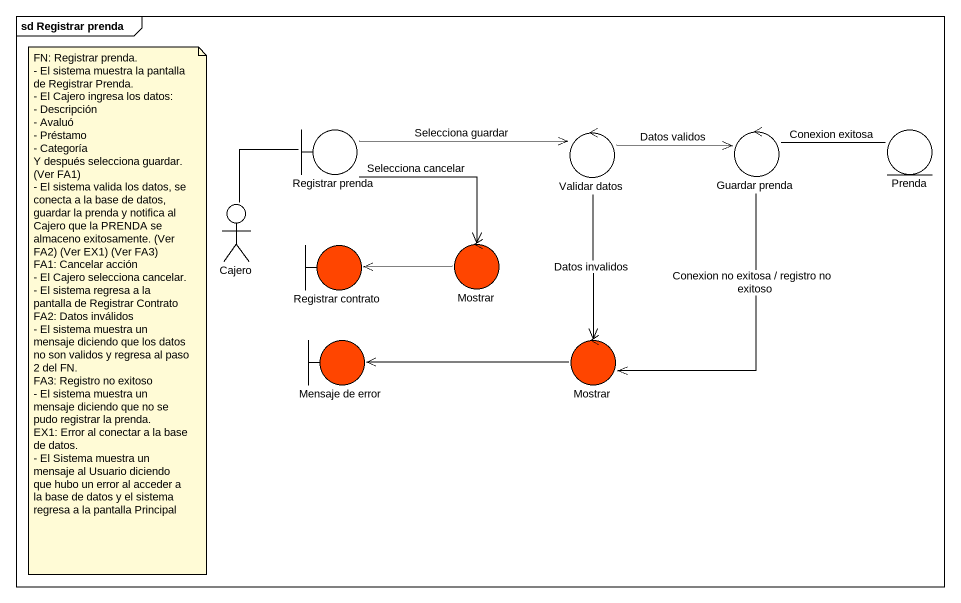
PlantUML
@startuml
mainframe sd Registrar prenda
boundary "Registrar prenda" as Registrar_prenda
control "Validar datos" as Validar_datos
control "Guardar prenda" as Guardar_prenda
entity Prenda
actor Cajero
boundary "Registrar contrato" as Registrar_contrato #FF4500
control Mostrar #FF4500
boundary "Mensaje de error" as Mensaje_de_error #FF4500
control "Mostrar" as Mostrar_2 #FF4500
Registrar_prenda -right-> Validar_datos : Selecciona guardar
Registrar_prenda --> Mostrar : Selecciona cancelar
Validar_datos -right-> Guardar_prenda : Datos validos
Validar_datos --> Mostrar_2 : Datos invalidos
Guardar_prenda -right- Prenda : Conexion exitosa
Guardar_prenda --> Mostrar_2 : Conexion no exitosa / registro no exitoso
Cajero -up- Registrar_prenda
Mostrar -left-> Registrar_contrato
Mostrar_2 -left-> Mensaje_de_error
note as N1
  FN: Registrar prenda.
  - El sistema muestra la pantalla de Registrar Prenda.
  - El Cajero ingresa los datos:
  - Descripción
  - Avaluó
  - Préstamo
  - Categoría
  Y después selecciona guardar. (Ver FA1)
  - El sistema valida los datos, se conecta a la base de datos, guardar la prenda y notifica al Cajero que la PRENDA se almaceno exitosamente. (Ver FA2) (Ver EX1) (Ver FA3)
  FA1: Cancelar acción
  - El Cajero selecciona cancelar.
  - El sistema regresa a la pantalla de Registrar Contrato
  FA2: Datos inválidos
  - El sistema muestra un mensaje diciendo que los datos no son validos y regresa al paso 2 del FN.
  FA3: Registro no exitoso
  - El sistema muestra un mensaje diciendo que no se pudo registrar la prenda.
  EX1: Error al conectar a la base de datos.
  - El Sistema muestra un mensaje al Usuario diciendo que hubo un error al acceder a la base de datos y el sistema regresa a la pantalla Principal
end note
@enduml
